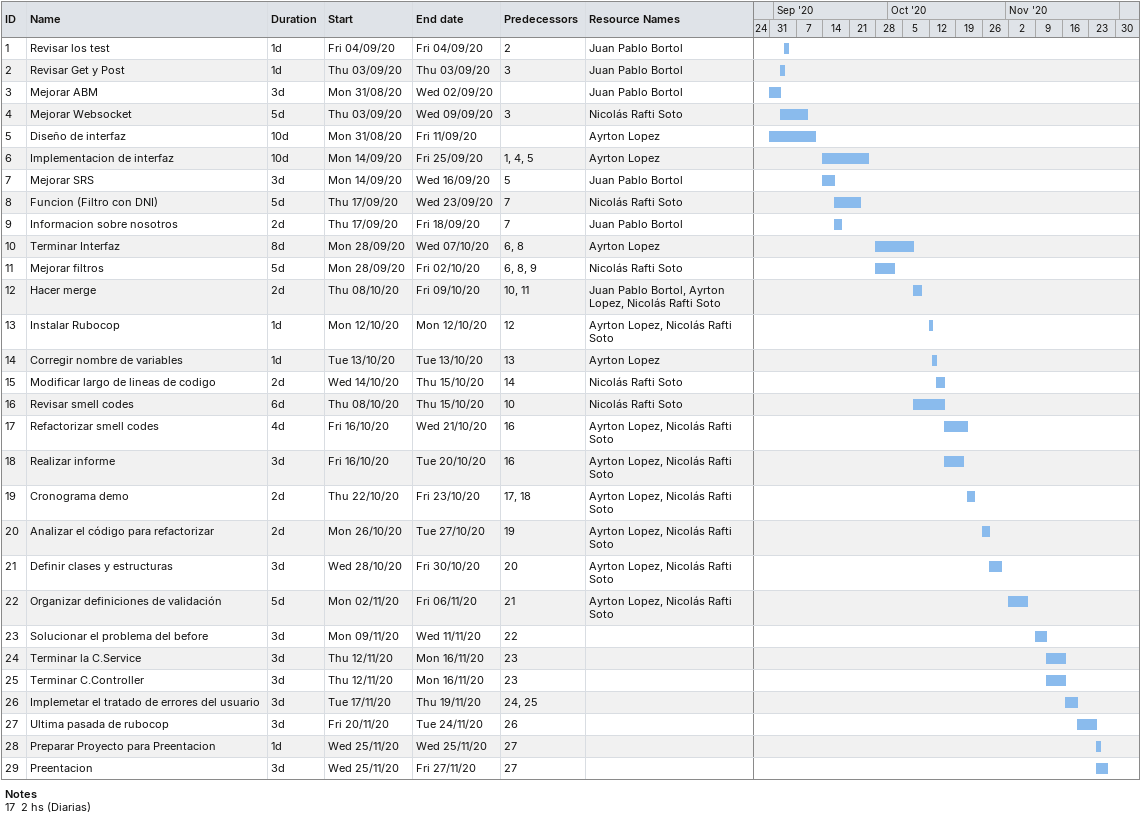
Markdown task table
| ID | Task | Duration | Start | Finish | Predecessors | Resources |
|---|---|---|---|---|---|---|
| 1 | Revisar los test | 1d | 2020-09-04 | 2020-09-04 | 2 | Juan Pablo Bortol |
| 2 | Revisar Get y Post | 1d | 2020-09-03 | 2020-09-03 | 3 | Juan Pablo Bortol |
| 3 | Mejorar ABM | 3d | 2020-08-31 | 2020-09-02 |  | Juan Pablo Bortol |
| 4 | Mejorar Websocket | 5d | 2020-09-03 | 2020-09-09 | 3 | Nicolás Rafti Soto |
| 5 | Diseño de interfaz | 10d | 2020-08-31 | 2020-09-11 |  | Ayrton Lopez |
| 6 | Implementacion de interfaz | 10d | 2020-09-14 | 2020-09-25 | 1, 4, 5 | Ayrton Lopez |
| 7 | Mejorar SRS | 3d | 2020-09-14 | 2020-09-16 | 5 | Juan Pablo Bortol |
| 8 | Funcion (Filtro con DNI) | 5d | 2020-09-17 | 2020-09-23 | 7 | Nicolás Rafti Soto |
| 9 | Informacion sobre nosotros | 2d | 2020-09-17 | 2020-09-18 | 7 | Juan Pablo Bortol |
| 10 | Terminar Interfaz | 8d | 2020-09-28 | 2020-10-07 | 6, 8 | Ayrton Lopez |
| 11 | Mejorar filtros | 5d | 2020-09-28 | 2020-10-02 | 6, 8, 9 | Nicolás Rafti Soto |
| 12 | Hacer merge | 2d | 2020-10-08 | 2020-10-09 | 10, 11 | Juan Pablo Bortol, Ayrton Lopez, Nicolás Rafti Soto |
| 13 | Instalar Rubocop | 1d | 2020-10-12 | 2020-10-12 | 12 | Ayrton Lopez, Nicolás Rafti Soto |
| 14 | Corregir nombre de variables | 1d | 2020-10-13 | 2020-10-13 | 13 | Ayrton Lopez |
| 15 | Modificar largo de lineas de codigo | 2d | 2020-10-14 | 2020-10-15 | 14 | Nicolás Rafti Soto |
| 16 | Revisar smell codes | 6d | 2020-10-08 | 2020-10-15 | 10 | Nicolás Rafti Soto |
| 17 | Refactorizar smell codes | 4d | 2020-10-16 | 2020-10-21 | 16 | Ayrton Lopez, Nicolás Rafti Soto |
| 18 | Realizar informe | 3d | 2020-10-16 | 2020-10-20 | 16 | Ayrton Lopez, Nicolás Rafti Soto |
| 19 | Cronograma demo | 2d | 2020-10-22 | 2020-10-23 | 17, 18 | Ayrton Lopez, Nicolás Rafti Soto |
| 20 | Analizar el código para refactorizar | 2d | 2020-10-26 | 2020-10-27 | 19 | Ayrton Lopez, Nicolás Rafti Soto |
| 21 | Definir clases y estructuras | 3d | 2020-10-28 | 2020-10-30 | 20 | Ayrton Lopez, Nicolás Rafti Soto |
| 22 | Organizar definiciones de validación | 5d | 2020-11-02 | 2020-11-06 | 21 | Ayrton Lopez, Nicolás Rafti Soto |
| 23 | Solucionar el problema del before | 3d | 2020-11-09 | 2020-11-11 | 22 |  |
| 24 | Terminar la C.Service | 3d | 2020-11-12 | 2020-11-16 | 23 |  |
| 25 | Terminar C.Controller | 3d | 2020-11-12 | 2020-11-16 | 23 |  |
| 26 | Implemetar el tratado de errores del usuario | 3d | 2020-11-17 | 2020-11-19 | 24, 25 |  |
| 27 | Ultima pasada de rubocop | 3d | 2020-11-20 | 2020-11-24 | 26 |  |
| 28 | Preparar Proyecto para Preentacion | 1d | 2020-11-25 | 2020-11-25 | 27 |  |
| 29 | Preentacion | 3d | 2020-11-25 | 2020-11-27 | 27 |  |

Notes
- 17: 2 hs (Diarias)
